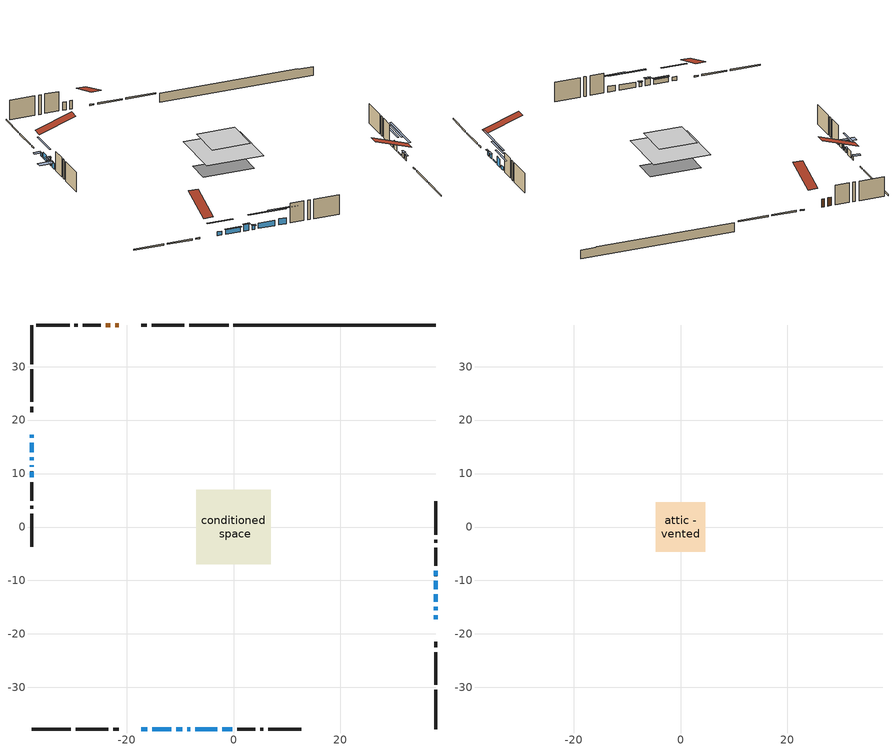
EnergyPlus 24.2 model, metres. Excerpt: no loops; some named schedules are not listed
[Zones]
conditioned space
 floor adiabatic (AdiabaticFloorConstruction): -6.97,-6.97 -6.97,6.97 6.97,6.97 6.97,-6.97 z2.9
 floor foundation (Slab1 construction): -6.28,-3.17 -6.28,3.17 6.28,3.17 6.28,-3.17 z-1.83
 wall outside (RimJoist1 construction): -0.93,37.79 -8.29,37.79 / -37.79,-37.79 -30.44,-37.79 / -37.79,37.79 -37.79,30.44 / 37.79,-37.79 37.79,-30.44 z0.46:0.76
 wall outside (RimJoist2 construction): -9.22,37.79 -15.27,37.79 / -29.51,-37.79 -23.45,-37.79 / -37.79,29.51 -37.79,23.45 / 37.79,-29.51 37.79,-23.45 z0.46:0.76
 wall outside (RimJoist3 construction): -16.2,37.79 -17.23,37.79 / -22.52,-37.79 -21.49,-37.79 / -37.79,22.52 -37.79,21.49 / 37.79,-22.52 37.79,-21.49 z0.46:0.76
 wall outside (AdiabaticWallConstruction 1): -21.48,37.79 -22.1,37.79 / -23.03,37.79 -23.89,37.79 z0.46:2.49
 wall outside (AdiabaticWallConstruction): -37.79,17.25 -37.79,16.69 z0.46:1.32; 37.79,-17.25 37.79,-16.54 / -15.2,-37.79 -11.65,-37.79 z0.46:1.58; 37.79,-15.61 37.79,-14.9 z0.46:1.68; -17.25,-37.79 -16.13,-37.79 / -8.62,-37.79 -8.06,-37.79 z0.46:1.43; -10.72,-37.79 -9.55,-37.79 z0.46:2.04; -37.79,15.76 -37.79,13.98 z0.46:1.98; -37.79,13.06 -37.79,12.49 / 37.79,-9.17 37.79,-8.2 z0.46:1.38; -37.79,11.57 -37.79,11.31 / 37.79,-11.62 37.79,-10.09 z0.46:2.49; 37.79,-13.97 37.79,-12.55 z0.46:0.77; -7.14,-37.79 -3.07,-37.79 z0.46:1.78; -2.14,-37.79 -0.26,-37.79 z0.46:1.93; -37.79,10.38 -37.79,9.26 z0.46:1.88
 wall outside (Wall1 construction): -24.82,37.79 -28.22,37.79 / 0.67,-37.79 4.07,-37.79 / -37.79,8.33 -37.79,4.93 / 37.79,-7.27 37.79,-3.87 z0.46:5.34
 wall outside (Wall2 construction): -29.15,37.79 -29.75,37.79 / 5,-37.79 5.6,-37.79 / -37.79,4 -37.79,3.41 / 37.79,-2.94 37.79,-2.34 z0.46:5.34
 wall outside (Wall3 construction): -30.68,37.79 -36.86,37.79 / 6.53,-37.79 12.71,-37.79 / -37.79,2.48 -37.79,-3.71 / 37.79,-1.41 37.79,4.77 z0.46:5.34
 wall foundation (FoundationWall1 construction): 0,37.79,-1.83 0,37.79,0.46 34.01,37.79,0.46 34.01,37.79,0.35 37.79,37.79,0.35 37.79,37.79,-1.83
 window (WindowConstruction 13): -37.79,17.25 -37.79,16.69 z0.46:1.32
 window (WindowConstruction 5): 37.79,-17.25 37.79,-16.54 z0.46:1.58
 window (WindowConstruction 6): 37.79,-15.61 37.79,-14.9 z0.46:1.68
 window (WindowConstruction 7): -17.25,-37.79 -16.13,-37.79 z0.46:1.43
 window (WindowConstruction 8): -15.2,-37.79 -11.65,-37.79 z0.46:1.58
 window (WindowConstruction 9): -10.72,-37.79 -9.55,-37.79 z0.46:2.04
 window (WindowConstruction 10): -8.62,-37.79 -8.07,-37.79 z0.46:1.43
 window (WindowConstruction 11): -37.79,15.76 -37.79,13.98 z0.46:1.98
 window (WindowConstruction 12): -37.79,13.05 -37.79,12.5 z0.46:1.37
 window (WindowConstruction 14): -37.79,11.57 -37.79,11.31 z0.46:2.49
 window (WindowConstruction 15): 37.79,-13.97 37.79,-12.55 z0.46:0.76
 window (WindowConstruction): 37.79,-11.62 37.79,-10.1 z0.46:2.49
 window (WindowConstruction 1): 37.79,-9.17 37.79,-8.2 z0.46:1.37
 window (WindowConstruction 2): -7.14,-37.79 -3.07,-37.79 z0.46:1.78
 window (WindowConstruction 3): -2.14,-37.79 -0.26,-37.79 z0.46:1.93
 window (WindowConstruction 4): -37.79,10.38 -37.79,9.26 z0.46:1.88
 door (Door): -21.48,37.79 -22.1,37.79 z0.46:2.49
 door (Door 1): -23.03,37.79 -23.89,37.79 z0.46:2.49
 ceiling adiabatic (AdiabaticFloorConstruction): 6.97,-6.97 6.97,6.97 -6.97,6.97 -6.97,-6.97 z2.9
attic - vented
 floor to conditioned space (Floor1 construction Reversed): -4.65,-4.65 -4.65,4.65 4.65,4.65 4.65,-4.65 z5.34
 roof outside (Roof1 construction): -20.55,37.79,5.34 -20.55,28.73,8.36 -18.16,28.73,8.36 -18.16,37.79,5.34; -18.18,-37.79,5.34 -18.18,-28.73,8.36 -20.56,-28.73,8.36 -20.56,-37.79,5.34; -37.79,18.18,5.34 -28.73,18.18,8.36 -28.73,20.56,8.36 -37.79,20.56,5.34; 37.79,-18.18,5.34 28.73,-18.18,8.36 28.73,-20.56,8.36 37.79,-20.56,5.34
shading: -37.79,16.54 -37.79,17.4 -39.62,17.4 -39.62,16.54 z1.47; 37.79,-16.34 37.79,-17.45 38.2,-17.45 38.2,-16.34 z1.78; 37.79,-14.7 37.79,-15.81 38.2,-15.81 38.2,-14.7 z1.88; -13.49,-37.79 -19.89,-37.79 -19.89,-38.2 -13.49,-38.2 z4.07; -11.45,-37.79 -15.4,-37.79 -15.4,-38.2 -11.45,-38.2 z1.78; -9.35,-37.79 -10.92,-37.79 -10.92,-38.2 -9.35,-38.2 z2.24; -7.86,-37.79 -8.82,-37.79 -8.82,-38.2 -7.86,-38.2 z1.63; -37.79,11.34 -37.79,18.4 -38.2,18.4 -38.2,11.34 z4.62; -37.79,12.3 -37.79,13.26 -38.2,13.26 -38.2,12.3 z1.58; -37.79,11.16 -37.79,11.72 -39.62,11.72 -39.62,11.16 z2.64; 37.79,-7.47 37.79,-19.05 38.2,-19.05 38.2,-7.47 z5.85; 37.79,-7.46 37.79,-14.26 38.2,-14.26 38.2,-7.46 z5.13; 37.79,-5.56 37.79,-11.81 38.2,-11.81 38.2,-5.56 z4.01; -0.43,-37.79 -9.78,-37.79 -9.78,-38.2 -0.43,-38.2 z4.42; 2.38,-37.79 -4.78,-37.79 -4.78,-38.2 2.38,-38.2 z4.57; -37.79,9.11 -37.79,10.53 -41.45,10.53 -41.45,9.11 z2.03
[Building]
Building 1: Terrain=Suburbs
[Site:Location]
Toronto City Centre_ON: Latitude {deg}=43.63; Longitude {deg}=-79.39; Time Zone {hr}=-5; Elevation {m}=77; Keep Site Location Information=Yes
[Site:GroundTemperature:Shallow]
5.01852, 3.26908, 3.12898, 3.95918, 7.29196, 10.6092, 13.4851, 15.3069, 15.4617, 13.9799, 11.1774, 7.9619
[Site:WaterMainsTemperature]
Calculation Method=Schedule; Temperature Schedule=mains temperature schedule
[Material] Roughness=Rough; Thermal Absorptance=0.9
Name | Thickness {m} | Conductivity {W/m-K} | Density {kg/m3} | Specific Heat {J/kg-K} | Solar Absorptance | Visible Absorptance
asphalt or fiberglass shingles | 0.00635 | 0.162714 | 1121.4 | 1465.45 | 0.4 | 0.4
ceiling loosefill ins | 0.0846667 | 0.0480833 | 16.02 | 1046.75 | 0.7 | 0.7
ceiling stud and cavity | 0.1397 | 0.0800577 | 65.682 | 1177.47 | 0.7 | 0.7
concrete 4.0 in. | 0.1016 | 1.803125 | 2242.8 | 837.4 | 0.7 | 0.7
concrete 8.0 in. | 0.2032 | 1.803125 | 2242.8 | 837.4 | 0.7 | 0.7
door material | 0.04445 | 0.327969 | 512.64 | 1214.23 | 0.7 | 0.7
exterior vertical ins | 0.0480821 | 0.029427 | 32.04 | 1214.23 | 0.7 | 0.7
floor covering | 0.0127 | 0.0433444 | 54.468 | 1339.84 | 0.6 | 0.6
floor rigid ins; wall rigid ins 1 | 0.512978 | 0.029427 | 32.04 | 1214.23 | 0.7 | 0.7
floor stud and cavity | 0.1397 | 1.75129 | 37.0049 | 1207.88 | 0.7 | 0.7
furniture material conditioned space 1 | 0.1524 | 0.115458 | 640.8 | 1214.23 | 0.6 | 0.6
gypsum board | 0.0127 | 0.160291 | 801 | 837.4 | 0.6 | 0.6
gypsum board 1 | 0.0127 | 0.160291 | 801 | 837.4 | 0.7 | 0.7
osb sheathing 0.5 in. | 0.0127 | 0.115458 | 512.64 | 1214.23 | 0.7 | 0.7
osb sheathing 0.75 in. | 0.01905 | 0.115458 | 512.64 | 1214.23 | 0.7 | 0.7
osb sheathing 2.0 in. | 0.0508 | 0.115458 | 512.64 | 1214.23 | 0.7 | 0.7
rim joist rigid ins; wall rigid ins | 0.051816 | 0.029427 | 32.04 | 1214.23 | 0.7 | 0.7
rim joist stud and cavity | 0.0508 | 0.035244 | 125.044 | 1163.47 | 0.6 | 0.6
rim joist stud and cavity 1 | 0.0508 | 0.308293 | 125.044 | 1163.47 | 0.6 | 0.6
rim joist stud and cavity 2 | 0.0508 | 0.032322 | 125.044 | 1163.47 | 0.6 | 0.6
wall stud and cavity | 0.1397 | 0.164604 | 139.0536 | 1170.24 | 0.7 | 0.7
wall stud and cavity 1 | 0.1397 | 0.117365 | 139.0536 | 1170.24 | 0.7 | 0.7
wall stud and cavity 2 | 0.1397 | 0.160931 | 139.0536 | 1170.24 | 0.7 | 0.7
wall stud and cavity 3 | 0.0889 | 0.380278 | 52.3479 | 1209.89 | 0.7 | 0.7
wall stud and cavity 4 | 0.0889 | 0.391764 | 83.0341 | 1211.67 | 0.7 | 0.7
wood siding | 0.0254 | 0.102417 | 544.68 | 1172.36 | 0.4 | 0.4
wood siding 1; wood siding 2; wood siding 3 | 0.0254 | 0.102417 | 544.68 | 1172.36 | 0.7 | 0.7
[WindowMaterial:SimpleGlazingSystem]
Name | U-Factor {W/m2-K} | Solar Heat Gain Coefficient
WindowMaterial | 2.98606 | 0.58
WindowMaterial 1 | 2.495481 | 0.6
WindowMaterial 10 | 2.38646 | 0.64
WindowMaterial 11 | 2.57895 | 0.56
WindowMaterial 12 | 2.98833 | 0.6
WindowMaterial 13 | 3.00991 | 0.28
WindowMaterial 14 | 5.13064 | 0.58
WindowMaterial 2 | 2.39101 | 0.64
WindowMaterial 3 | 2.3859 | 0.64
WindowMaterial 4 | 2.43416 | 0.62
WindowMaterial 5 | 2.51706 | 0.59
WindowMaterial 6 | 2.50911 | 0.59
WindowMaterial 7 | 2.57384 | 0.56
WindowMaterial 8 | 2.41769 | 0.63
WindowMaterial 9 | 2.4211 | 0.63
[Construction]
AdiabaticFloorConstruction: floor stud and cavity, floor rigid ins, osb sheathing 0.75 in., floor covering
AdiabaticWallConstruction: wood siding 2, wall rigid ins 1, wall stud and cavity 3, gypsum board
AdiabaticWallConstruction 1: wood siding 3, wall rigid ins 1, wall stud and cavity 3, gypsum board
Door; Door 1: door material
Floor1 construction Reversed: gypsum board, ceiling stud and cavity, ceiling loosefill ins
FoundationWall1 construction: concrete 8.0 in., gypsum board 1
furniture construction conditioned space 1: furniture material conditioned space 1
PartitionWallConstruction: gypsum board, wall stud and cavity 4, gypsum board
RimJoist1 construction: wood siding 1, rim joist rigid ins, osb sheathing 2.0 in., rim joist stud and cavity
RimJoist2 construction: wood siding 1, rim joist rigid ins, osb sheathing 2.0 in., rim joist stud and cavity 1
RimJoist3 construction: wood siding 1, osb sheathing 2.0 in., rim joist stud and cavity 2
Roof1 construction: asphalt or fiberglass shingles
Slab1 construction: concrete 4.0 in.
Wall1 construction: wood siding, wall rigid ins, osb sheathing 0.5 in., wall stud and cavity, gypsum board
Wall2 construction: wood siding, osb sheathing 0.5 in., wall stud and cavity 1, gypsum board
Wall3 construction: wood siding, wall rigid ins, osb sheathing 0.5 in., wall stud and cavity 2, gypsum board
WindowConstruction: WindowMaterial
WindowConstruction 1: WindowMaterial 1
WindowConstruction 10; WindowConstruction 7: WindowMaterial 7
WindowConstruction 11: WindowMaterial 10
WindowConstruction 12: WindowMaterial 11
WindowConstruction 13: WindowMaterial 12
WindowConstruction 14: WindowMaterial 13
WindowConstruction 15: WindowMaterial 14
WindowConstruction 2: WindowMaterial 2
WindowConstruction 3: WindowMaterial 3
WindowConstruction 4: WindowMaterial 4
WindowConstruction 5: WindowMaterial 5
WindowConstruction 6: WindowMaterial 6
WindowConstruction 8: WindowMaterial 8
WindowConstruction 9: WindowMaterial 9
[Zone] Multiplier=1; Part of Total Floor Area=Yes
Name | Volume {m3}
attic - vented | 42.3713
conditioned space | 694.4
[Space]
Name | Zone | Volume {m3}
attic - vented 1 | attic - vented | 42.3713
conditioned space 1 | conditioned space | 694.4
[ZoneInfiltration:EffectiveLeakageArea]
infil attic - vented 1: Zone or Space=attic - vented 1; Schedule=Always On Discrete; Effective Air Leakage Area {cm2}=3640.42; Stack Coefficient=0.000209928; Wind Coefficient=9.78939e-06
[ZoneMixing]
whole house fan mix: Zone or Space=attic - vented; Schedule=Always On Continuous; Design Flow Rate Calculation Method=Flow/Zone; Design Flow Rate {m3/s}=0; Source Zone or Space=conditioned space
[SurfaceProperty:ExposedFoundationPerimeter]
Slab1: Exposed Perimeter Calculation Method=TotalExposedPerimeter; Total Exposed Perimeter {m}=37.795
[InternalMass] Zone or ZoneList=conditioned space; Space or SpaceList=conditioned space 1
Name | Construction | Surface Area {m2}
furniture mass conditioned space 1 | furniture construction conditioned space 1 | 109.604
partition wall mass | PartitionWallConstruction | 274.01
[Lights]
interior lighting: Zone or ZoneList or Space or SpaceList=conditioned space 1; Schedule=interior lighting schedule; Design Level Calculation Method=LightingLevel; Lighting Level {W}=343.2; Return Air Fraction=0; Fraction Radiant=0.6; Fraction Visible=0.2; Fraction Replaceable=1
[People]
occupants: Zone or ZoneList or Space or SpaceList=conditioned space 1; Number of People Schedule=occupants schedule; Number of People Calculation Method=People; Number of People=3; Fraction Radiant=0.314171; Sensible Heat Fraction=0.56303; Activity Level Schedule=occupants activity schedule; Carbon Dioxide Generation Rate {m3/s-W}=0; Enable ASHRAE 55 Comfort Warnings=No; Mean Radiant Temperature Calculation Type=EnclosureAveraged
[ElectricEquipment] Zone or ZoneList or Space or SpaceList=conditioned space 1; Design Level Calculation Method=EquipmentLevel
Name | Schedule | Design Level {W} | Fraction Latent | Fraction Radiant | Fraction Lost
clothes dryer | clothes dryer schedule | 140.772 | 0.015 | 0.081 | 0.85
clothes washer | clothes washer schedule | 32.1985 | 0.03 | 0.162 | 0.7
cooking range | cooking range schedule | 215.147 | 0.08 | 0.432 | 0.2
dishwasher | dishwasher schedule | 66.8632 | 0.3 | 0.18 | 0.4
fridge | fridge schedule | 72.9452 | 0 | 0.6 | 0
mech vent bath fan 0 | mech vent bath fan 0 schedule | 50.2 | 0 | 0 | 1
mech vent bath fan 1 | mech vent bath fan 1 schedule | 50.2 | 0 | 0 | 1
mech vent house fan | mech vent house fan schedule | 0 | 0 | 0 | 1
mech vent house fan cfis | mech vent house fan cfis schedule | 0 | 0 | 0 | 0
mech vent range fan 0 | mech vent range fan 0 schedule | 57 | 0 | 0 | 1
misc plug loads | misc plug loads schedule | 494.7 | 0.045 | 0.513 | 0.1
whole house fan | Always On Discrete | 0 | 0 | 0 | 1
[OtherEquipment] Zone or ZoneList or Space or SpaceList=conditioned space 1; Design Level Calculation Method=EquipmentLevel
Name | Fuel Type | Schedule | Design Level {W} | Fraction Latent | Fraction Radiant | Fraction Lost
clothes dryer 1 | Electricity | clothes dryer schedule | 0 | 0.015 | 0.081 | 0.85
cooking range 1 | Electricity | cooking range schedule | 0 | 0.08 | 0.432 | 0.2
general water use latent | None | general water use schedule | 62.594 | 1 | 0 | 0
general water use sensible | None | general water use schedule | -61.6891 | 0 | 0.6 | 0
mech vent house fan latent load | None | Always On Discrete | 0 | 1 | 0 | 0
mech vent house fan sensible load | None | Always On Discrete | 0 | 0 | 0 | 0
water heater energy adjustment1 | NaturalGas | Always On Discrete | 0.01 | 0 | 0 | 1
[ZoneInfiltration:DesignFlowRate] Zone or ZoneList or Space or SpaceList=conditioned space 1; Schedule=Always On Discrete; Design Flow Rate Calculation Method=Flow/Zone; Design Flow Rate {m3/s}=0
infil flow; natural vent flow; whole house fan flow
[Foundation:Kiva]
Foundation Kiva 1: Initial Indoor Air Temperature {C}=18; Wall Height Above Grade {m}=0.460004; Wall Depth Below Slab {m}=0.2032; Custom Block Material Name 1=exterior vertical ins; Custom Block Depth 1 {m}=2.28999; Custom Block X Position 1 {m}=0.2159; Custom Block Z Position 1 {m}=0
[Foundation:Kiva:Settings]
Soil Conductivity {W/m-K}=0.849921; Soil Density {kg/m3}=1842.3; Soil Specific Heat {J/kg-K}=418.7; Ground Solar Absorptivity=0.9; Ground Thermal Absorptivity=0.9; Ground Surface Roughness {m}=0.03; Far-Field Width {m}=40; Deep-Ground Boundary Condition=ZeroFlux; Deep-Ground Depth {m}=40; Minimum Cell Dimension {m}=0.2; Maximum Cell Growth Coefficient=3; Simulation Timestep=Timestep
[Exterior:Lights]
exterior lighting: Schedule=exterior lighting schedule; Design Level {W}=75.6
[Schedule:Constant]
Name | Hourly Value
Always On Continuous; mech vent house fan schedule; mech vent house fan cfis schedule; Always On Discrete | 1
occupants activity schedule | 117.228
fridge schedule | 0
[Schedule:Week:Daily]
interior lighting schedule Week Rule - Jan1-Jan27: interior lighting schedule day, interior lighting schedule day, interior lighting schedule day, interior lighting schedule day, interior lighting schedule day, interior lighting schedule day, interior lighting schedule day, interior lighting schedule default day, interior lighting schedule default day, interior lighting schedule default day, interior lighting schedule default day, interior lighting schedule default day
interior lighting schedule Week Rule - Jan28-Feb3: interior lighting schedule day, interior lighting schedule day, interior lighting schedule day, interior lighting schedule day, interior lighting schedule day 1, interior lighting schedule day 1, interior lighting schedule day 1, interior lighting schedule default day, interior lighting schedule default day, interior lighting schedule default day, interior lighting schedule default day, interior lighting schedule default day
interior lighting schedule Week Rule - Feb4-Feb24: interior lighting schedule day 1, interior lighting schedule day 1, interior lighting schedule day 1, interior lighting schedule day 1, interior lighting schedule day 1, interior lighting schedule day 1, interior lighting schedule day 1, interior lighting schedule default day, interior lighting schedule default day, interior lighting schedule default day, interior lighting schedule default day, interior lighting schedule default day
interior lighting schedule Week Rule - Feb25-Mar3: interior lighting schedule day 1, interior lighting schedule day 1, interior lighting schedule day 1, interior lighting schedule day 1, interior lighting schedule day 2, interior lighting schedule day 2, interior lighting schedule day 2, interior lighting schedule default day, interior lighting schedule default day, interior lighting schedule default day, interior lighting schedule default day, interior lighting schedule default day
interior lighting schedule Week Rule - Mar4-Mar31: interior lighting schedule day 2, interior lighting schedule day 2, interior lighting schedule day 2, interior lighting schedule day 2, interior lighting schedule day 2, interior lighting schedule day 2, interior lighting schedule day 2, interior lighting schedule default day, interior lighting schedule default day, interior lighting schedule default day, interior lighting schedule default day, interior lighting schedule default day
interior lighting schedule Week Rule - Apr1-Apr28: interior lighting schedule day 3, interior lighting schedule day 3, interior lighting schedule day 3, interior lighting schedule day 3, interior lighting schedule day 3, interior lighting schedule day 3, interior lighting schedule day 3, interior lighting schedule default day, interior lighting schedule default day, interior lighting schedule default day, interior lighting schedule default day, interior lighting schedule default day
interior lighting schedule Week Rule - Apr29-May5: interior lighting schedule day 3, interior lighting schedule day 3, interior lighting schedule day 4, interior lighting schedule day 4, interior lighting schedule day 4, interior lighting schedule day 4, interior lighting schedule day 4, interior lighting schedule default day, interior lighting schedule default day, interior lighting schedule default day, interior lighting schedule default day, interior lighting schedule default day
interior lighting schedule Week Rule - May6-May26: interior lighting schedule day 4, interior lighting schedule day 4, interior lighting schedule day 4, interior lighting schedule day 4, interior lighting schedule day 4, interior lighting schedule day 4, interior lighting schedule day 4, interior lighting schedule default day, interior lighting schedule default day, interior lighting schedule default day, interior lighting schedule default day, interior lighting schedule default day
interior lighting schedule Week Rule - May27-Jun2: interior lighting schedule day 4, interior lighting schedule day 4, interior lighting schedule day 4, interior lighting schedule day 4, interior lighting schedule day 4, interior lighting schedule day 5, interior lighting schedule day 5, interior lighting schedule default day, interior lighting schedule default day, interior lighting schedule default day, interior lighting schedule default day, interior lighting schedule default day
interior lighting schedule Week Rule - Jun3-Jun30: interior lighting schedule day 5, interior lighting schedule day 5, interior lighting schedule day 5, interior lighting schedule day 5, interior lighting schedule day 5, interior lighting schedule day 5, interior lighting schedule day 5, interior lighting schedule default day, interior lighting schedule default day, interior lighting schedule default day, interior lighting schedule default day, interior lighting schedule default day
interior lighting schedule Week Rule - Jul1-Jul28: interior lighting schedule day 6, interior lighting schedule day 6, interior lighting schedule day 6, interior lighting schedule day 6, interior lighting schedule day 6, interior lighting schedule day 6, interior lighting schedule day 6, interior lighting schedule default day, interior lighting schedule default day, interior lighting schedule default day, interior lighting schedule default day, interior lighting schedule default day
interior lighting schedule Week Rule - Jul29-Aug4: interior lighting schedule day 6, interior lighting schedule day 6, interior lighting schedule day 6, interior lighting schedule day 7, interior lighting schedule day 7, interior lighting schedule day 7, interior lighting schedule day 7, interior lighting schedule default day, interior lighting schedule default day, interior lighting schedule default day, interior lighting schedule default day, interior lighting schedule default day
interior lighting schedule Week Rule - Aug5-Aug25: interior lighting schedule day 7, interior lighting schedule day 7, interior lighting schedule day 7, interior lighting schedule day 7, interior lighting schedule day 7, interior lighting schedule day 7, interior lighting schedule day 7, interior lighting schedule default day, interior lighting schedule default day, interior lighting schedule default day, interior lighting schedule default day, interior lighting schedule default day
interior lighting schedule Week Rule - Aug26-Sep1: interior lighting schedule day 7, interior lighting schedule day 7, interior lighting schedule day 7, interior lighting schedule day 7, interior lighting schedule day 7, interior lighting schedule day 7, interior lighting schedule day 8, interior lighting schedule default day, interior lighting schedule default day, interior lighting schedule default day, interior lighting schedule default day, interior lighting schedule default day
interior lighting schedule Week Rule - Sep2-Sep29: interior lighting schedule day 8, interior lighting schedule day 8, interior lighting schedule day 8, interior lighting schedule day 8, interior lighting schedule day 8, interior lighting schedule day 8, interior lighting schedule day 8, interior lighting schedule default day, interior lighting schedule default day, interior lighting schedule default day, interior lighting schedule default day, interior lighting schedule default day
interior lighting schedule Week Rule - Sep30-Oct6: interior lighting schedule day 8, interior lighting schedule day 9, interior lighting schedule day 9, interior lighting schedule day 9, interior lighting schedule day 9, interior lighting schedule day 9, interior lighting schedule day 9, interior lighting schedule default day, interior lighting schedule default day, interior lighting schedule default day, interior lighting schedule default day, interior lighting schedule default day
interior lighting schedule Week Rule - Oct7-Oct27: interior lighting schedule day 9, interior lighting schedule day 9, interior lighting schedule day 9, interior lighting schedule day 9, interior lighting schedule day 9, interior lighting schedule day 9, interior lighting schedule day 9, interior lighting schedule default day, interior lighting schedule default day, interior lighting schedule default day, interior lighting schedule default day, interior lighting schedule default day
interior lighting schedule Week Rule - Oct28-Nov3: interior lighting schedule day 9, interior lighting schedule day 9, interior lighting schedule day 9, interior lighting schedule day 9, interior lighting schedule day 10, interior lighting schedule day 10, interior lighting schedule day 10, interior lighting schedule default day, interior lighting schedule default day, interior lighting schedule default day, interior lighting schedule default day, interior lighting schedule default day
interior lighting schedule Week Rule - Nov4-Nov24: interior lighting schedule day 10, interior lighting schedule day 10, interior lighting schedule day 10, interior lighting schedule day 10, interior lighting schedule day 10, interior lighting schedule day 10, interior lighting schedule day 10, interior lighting schedule default day, interior lighting schedule default day, interior lighting schedule default day, interior lighting schedule default day, interior lighting schedule default day
interior lighting schedule Week Rule - Nov25-Dec1: interior lighting schedule day 10, interior lighting schedule day 10, interior lighting schedule day 10, interior lighting schedule day 10, interior lighting schedule day 10, interior lighting schedule day 10, interior lighting schedule day 11, interior lighting schedule default day, interior lighting schedule default day, interior lighting schedule default day, interior lighting schedule default day, interior lighting schedule default day
interior lighting schedule Week Rule - Dec2-Dec31: interior lighting schedule day 11, interior lighting schedule day 11, interior lighting schedule day 11, interior lighting schedule day 11, interior lighting schedule day 11, interior lighting schedule day 11, interior lighting schedule day 11, interior lighting schedule default day, interior lighting schedule default day, interior lighting schedule default day, interior lighting schedule default day, interior lighting schedule default day
occupants schedule Week Rule - Jan1-Dec31: occupants schedule day, occupants schedule day, occupants schedule day, occupants schedule day, occupants schedule day, occupants schedule day, occupants schedule day, occupants schedule default day, occupants schedule default day, occupants schedule default day, occupants schedule default day, occupants schedule default day
clothes dryer schedule Week Rule - Jan1-Dec31: clothes dryer schedule day, clothes dryer schedule day, clothes dryer schedule day, clothes dryer schedule day, clothes dryer schedule day, clothes dryer schedule day, clothes dryer schedule day, clothes dryer schedule default day, clothes dryer schedule default day, clothes dryer schedule default day, clothes dryer schedule default day, clothes dryer schedule default day
clothes washer schedule Week Rule - Jan1-Dec31: clothes washer schedule day, clothes washer schedule day, clothes washer schedule day, clothes washer schedule day, clothes washer schedule day, clothes washer schedule day, clothes washer schedule day, clothes washer schedule default day, clothes washer schedule default day, clothes washer schedule default day, clothes washer schedule default day, clothes washer schedule default day
cooking range schedule Week Rule - Jan1-Dec31: cooking range schedule day, cooking range schedule day, cooking range schedule day, cooking range schedule day, cooking range schedule day, cooking range schedule day, cooking range schedule day, cooking range schedule default day, cooking range schedule default day, cooking range schedule default day, cooking range schedule default day, cooking range schedule default day
dishwasher schedule Week Rule - Jan1-Dec31: dishwasher schedule day, dishwasher schedule day, dishwasher schedule day, dishwasher schedule day, dishwasher schedule day, dishwasher schedule day, dishwasher schedule day, dishwasher schedule default day, dishwasher schedule default day, dishwasher schedule default day, dishwasher schedule default day, dishwasher schedule default day
mech vent bath fan 0 schedule Week Rule - Jan1-Dec31: mech vent bath fan 0 schedule day, mech vent bath fan 0 schedule day, mech vent bath fan 0 schedule day, mech vent bath fan 0 schedule day, mech vent bath fan 0 schedule day, mech vent bath fan 0 schedule day, mech vent bath fan 0 schedule day, mech vent bath fan 0 schedule default day, mech vent bath fan 0 schedule default day, mech vent bath fan 0 schedule default day, mech vent bath fan 0 schedule default day, mech vent bath fan 0 schedule default day
mech vent bath fan 1 schedule Week Rule - Jan1-Dec31: mech vent bath fan 1 schedule day, mech vent bath fan 1 schedule day, mech vent bath fan 1 schedule day, mech vent bath fan 1 schedule day, mech vent bath fan 1 schedule day, mech vent bath fan 1 schedule day, mech vent bath fan 1 schedule day, mech vent bath fan 1 schedule default day, mech vent bath fan 1 schedule default day, mech vent bath fan 1 schedule default day, mech vent bath fan 1 schedule default day, mech vent bath fan 1 schedule default day
mech vent range fan 0 schedule Week Rule - Jan1-Dec31: mech vent range fan 0 schedule day, mech vent range fan 0 schedule day, mech vent range fan 0 schedule day, mech vent range fan 0 schedule day, mech vent range fan 0 schedule day, mech vent range fan 0 schedule day, mech vent range fan 0 schedule day, mech vent range fan 0 schedule default day, mech vent range fan 0 schedule default day, mech vent range fan 0 schedule default day, mech vent range fan 0 schedule default day, mech vent range fan 0 schedule default day
misc plug loads schedule Week Rule - Jan1-Dec31: misc plug loads schedule day, misc plug loads schedule day, misc plug loads schedule day, misc plug loads schedule day, misc plug loads schedule day, misc plug loads schedule day, misc plug loads schedule day, misc plug loads schedule default day, misc plug loads schedule default day, misc plug loads schedule default day, misc plug loads schedule default day, misc plug loads schedule default day
general water use schedule Week Rule - Jan1-Dec31: general water use schedule day, general water use schedule day, general water use schedule day, general water use schedule day, general water use schedule day, general water use schedule day, general water use schedule day, general water use schedule default day, general water use schedule default day, general water use schedule default day, general water use schedule default day, general water use schedule default day
exterior lighting schedule Week Rule - Jan1-Jan27: exterior lighting schedule day, exterior lighting schedule day, exterior lighting schedule day, exterior lighting schedule day, exterior lighting schedule day, exterior lighting schedule day, exterior lighting schedule day, exterior lighting schedule default day, exterior lighting schedule default day, exterior lighting schedule default day, exterior lighting schedule default day, exterior lighting schedule default day
exterior lighting schedule Week Rule - Jan28-Feb3: exterior lighting schedule day, exterior lighting schedule day, exterior lighting schedule day, exterior lighting schedule day, exterior lighting schedule day 1, exterior lighting schedule day 1, exterior lighting schedule day 1, exterior lighting schedule default day, exterior lighting schedule default day, exterior lighting schedule default day, exterior lighting schedule default day, exterior lighting schedule default day
exterior lighting schedule Week Rule - Feb4-Feb24: exterior lighting schedule day 1, exterior lighting schedule day 1, exterior lighting schedule day 1, exterior lighting schedule day 1, exterior lighting schedule day 1, exterior lighting schedule day 1, exterior lighting schedule day 1, exterior lighting schedule default day, exterior lighting schedule default day, exterior lighting schedule default day, exterior lighting schedule default day, exterior lighting schedule default day
exterior lighting schedule Week Rule - Feb25-Mar3: exterior lighting schedule day 1, exterior lighting schedule day 1, exterior lighting schedule day 1, exterior lighting schedule day 1, exterior lighting schedule day 2, exterior lighting schedule day 2, exterior lighting schedule day 2, exterior lighting schedule default day, exterior lighting schedule default day, exterior lighting schedule default day, exterior lighting schedule default day, exterior lighting schedule default day
exterior lighting schedule Week Rule - Mar4-Mar31: exterior lighting schedule day 2, exterior lighting schedule day 2, exterior lighting schedule day 2, exterior lighting schedule day 2, exterior lighting schedule day 2, exterior lighting schedule day 2, exterior lighting schedule day 2, exterior lighting schedule default day, exterior lighting schedule default day, exterior lighting schedule default day, exterior lighting schedule default day, exterior lighting schedule default day
exterior lighting schedule Week Rule - Apr1-Apr28: exterior lighting schedule day 3, exterior lighting schedule day 3, exterior lighting schedule day 3, exterior lighting schedule day 3, exterior lighting schedule day 3, exterior lighting schedule day 3, exterior lighting schedule day 3, exterior lighting schedule default day, exterior lighting schedule default day, exterior lighting schedule default day, exterior lighting schedule default day, exterior lighting schedule default day
exterior lighting schedule Week Rule - Apr29-May5: exterior lighting schedule day 3, exterior lighting schedule day 3, exterior lighting schedule day 4, exterior lighting schedule day 4, exterior lighting schedule day 4, exterior lighting schedule day 4, exterior lighting schedule day 4, exterior lighting schedule default day, exterior lighting schedule default day, exterior lighting schedule default day, exterior lighting schedule default day, exterior lighting schedule default day
exterior lighting schedule Week Rule - May6-May26: exterior lighting schedule day 4, exterior lighting schedule day 4, exterior lighting schedule day 4, exterior lighting schedule day 4, exterior lighting schedule day 4, exterior lighting schedule day 4, exterior lighting schedule day 4, exterior lighting schedule default day, exterior lighting schedule default day, exterior lighting schedule default day, exterior lighting schedule default day, exterior lighting schedule default day
exterior lighting schedule Week Rule - May27-Jun2: exterior lighting schedule day 4, exterior lighting schedule day 4, exterior lighting schedule day 4, exterior lighting schedule day 4, exterior lighting schedule day 4, exterior lighting schedule day 5, exterior lighting schedule day 5, exterior lighting schedule default day, exterior lighting schedule default day, exterior lighting schedule default day, exterior lighting schedule default day, exterior lighting schedule default day
[Schedule:Year]
interior lighting schedule: interior lighting schedule Week Rule - Jan1-Jan27, 1, 1, 1, 27, interior lighting schedule Week Rule - Jan28-Feb3, 1, 28, 2, 3, interior lighting schedule Week Rule - Feb4-Feb24, 2, 4, 2, 24, interior lighting schedule Week Rule - Feb25-Mar3, 2, 25, 3, 3, interior lighting schedule Week Rule - Mar4-Mar31, 3, 4, 3, 31, interior lighting schedule Week Rule - Apr1-Apr28, 4, 1, 4, 28, interior lighting schedule Week Rule - Apr29-May5, 4, 29, 5, 5, interior lighting schedule Week Rule - May6-May26, 5, 6, 5, 26, interior lighting schedule Week Rule - May27-Jun2, 5, 27, 6, 2, interior lighting schedule Week Rule - Jun3-Jun30, 6, 3, 6, 30, interior lighting schedule Week Rule - Jul1-Jul28, 7, 1, 7, 28, interior lighting schedule Week Rule - Jul29-Aug4, 7, 29, 8, 4, interior lighting schedule Week Rule - Aug5-Aug25, 8, 5, 8, 25, interior lighting schedule Week Rule - Aug26-Sep1, 8, 26, 9, 1, interior lighting schedule Week Rule - Sep2-Sep29, 9, 2, 9, 29, interior lighting schedule Week Rule - Sep30-Oct6, 9, 30, 10, 6, interior lighting schedule Week Rule - Oct7-Oct27, 10, 7, 10, 27, interior lighting schedule Week Rule - Oct28-Nov3, 10, 28, 11, 3, interior lighting schedule Week Rule - Nov4-Nov24, 11, 4, 11, 24, interior lighting schedule Week Rule - Nov25-Dec1, 11, 25, 12, 1, interior lighting schedule Week Rule - Dec2-Dec31, 12, 2, 12, 31
occupants schedule: occupants schedule Week Rule - Jan1-Dec31, 1, 1, 12, 31
clothes dryer schedule: clothes dryer schedule Week Rule - Jan1-Dec31, 1, 1, 12, 31
clothes washer schedule: clothes washer schedule Week Rule - Jan1-Dec31, 1, 1, 12, 31
cooking range schedule: cooking range schedule Week Rule - Jan1-Dec31, 1, 1, 12, 31
dishwasher schedule: dishwasher schedule Week Rule - Jan1-Dec31, 1, 1, 12, 31
mech vent bath fan 0 schedule: mech vent bath fan 0 schedule Week Rule - Jan1-Dec31, 1, 1, 12, 31
mech vent bath fan 1 schedule: mech vent bath fan 1 schedule Week Rule - Jan1-Dec31, 1, 1, 12, 31
mech vent range fan 0 schedule: mech vent range fan 0 schedule Week Rule - Jan1-Dec31, 1, 1, 12, 31
misc plug loads schedule: misc plug loads schedule Week Rule - Jan1-Dec31, 1, 1, 12, 31
general water use schedule: general water use schedule Week Rule - Jan1-Dec31, 1, 1, 12, 31
exterior lighting schedule: exterior lighting schedule Week Rule - Jan1-Jan27, 1, 1, 1, 27, exterior lighting schedule Week Rule - Jan28-Feb3, 1, 28, 2, 3, exterior lighting schedule Week Rule - Feb4-Feb24, 2, 4, 2, 24, exterior lighting schedule Week Rule - Feb25-Mar3, 2, 25, 3, 3, exterior lighting schedule Week Rule - Mar4-Mar31, 3, 4, 3, 31, exterior lighting schedule Week Rule - Apr1-Apr28, 4, 1, 4, 28, exterior lighting schedule Week Rule - Apr29-May5, 4, 29, 5, 5, exterior lighting schedule Week Rule - May6-May26, 5, 6, 5, 26, exterior lighting schedule Week Rule - May27-Jun2, 5, 27, 6, 2, exterior lighting schedule Week Rule - Jun3-Jun30, 6, 3, 6, 30, exterior lighting schedule Week Rule - Jul1-Jul28, 7, 1, 7, 28, exterior lighting schedule Week Rule - Jul29-Aug4, 7, 29, 8, 4, exterior lighting schedule Week Rule - Aug5-Aug25, 8, 5, 8, 25, exterior lighting schedule Week Rule - Aug26-Sep1, 8, 26, 9, 1, exterior lighting schedule Week Rule - Sep2-Sep29, 9, 2, 9, 29, exterior lighting schedule Week Rule - Sep30-Oct6, 9, 30, 10, 6, exterior lighting schedule Week Rule - Oct7-Oct27, 10, 7, 10, 27, exterior lighting schedule Week Rule - Oct28-Nov3, 10, 28, 11, 3, exterior lighting schedule Week Rule - Nov4-Nov24, 11, 4, 11, 24, exterior lighting schedule Week Rule - Nov25-Dec1, 11, 25, 12, 1, exterior lighting schedule Week Rule - Dec2-Dec31, 12, 2, 12, 31
[Schedule:Compact]
mains temperature schedule: Through: 01/01, For: AllDays, Until: 24:00, 8.80333, Through: 01/02, For: AllDays, Until: 24:00, 8.74333, Through: 01/03, For: AllDays, Until: 24:00, 8.68389, Through: 01/04, For: AllDays, Until: 24:00, 8.62611, Through: 01/05, For: AllDays, Until: 24:00, 8.56944, Through: 01/06, For: AllDays, Until: 24:00, 8.51389, Through: 01/07, For: AllDays, Until: 24:00, 8.45944, Through: 01/08, For: AllDays, Until: 24:00, 8.40611, Through: 01/09, For: AllDays, Until: 24:00, 8.35389, Through: 01/10, For: AllDays, Until: 24:00, 8.30278, Through: 01/11, For: AllDays, Until: 24:00, 8.25333, Through: 01/12, For: AllDays, Until: 24:00, 8.205, Through: 01/13, For: AllDays, Until: 24:00, 8.15778, Through: 01/14, For: AllDays, Until: 24:00, 8.11222, Through: 01/15, For: AllDays, Until: 24:00, 8.06778, Through: 01/16, For: AllDays, Until: 24:00, 8.02444, Through: 01/17, For: AllDays, Until: 24:00, 7.98222, Through: 01/18, For: AllDays, Until: 24:00, 7.94167, Through: 01/19, For: AllDays, Until: 24:00, 7.90222, Through: 01/20, For: AllDays, Until: 24:00, 7.86444, Through: 01/21, For: AllDays, Until: 24:00, 7.82778, Through: 01/22, For: AllDays, Until: 24:00, 7.79278, Through: 01/23, For: AllDays, Until: 24:00, 7.75889, Through: 01/24, For: AllDays, Until: 24:00, 7.72667, Through: 01/25, For: AllDays, Until: 24:00, 7.69556, Through: 01/26, For: AllDays, Until: 24:00, 7.66611, Through: 01/27, For: AllDays, Until: 24:00, 7.63778, Through: 01/28, For: AllDays, Until: 24:00, 7.61111, Through: 01/29, For: AllDays, Until: 24:00, 7.58556, Through: 01/30, For: AllDays, Until: 24:00, 7.56167, Through: 01/31, For: AllDays, Until: 24:00, 7.53944, Through: 02/01, For: AllDays, Until: 24:00, 7.51833, Through: 02/02, For: AllDays, Until: 24:00, 7.49889, Through: 02/03, For: AllDays, Until: 24:00, 7.48111, Through: 02/04, For: AllDays, Until: 24:00, 7.46444, Through: 02/05, For: AllDays, Until: 24:00, 7.44944, Through: 02/06, For: AllDays, Until: 24:00, 7.43556, Through: 02/07, For: AllDays, Until: 24:00, 7.42333, Through: 02/08, For: AllDays, Until: 24:00, 7.41278, Through: 02/09, For: AllDays, Until: 24:00, 7.40389, Through: 02/10, For: AllDays, Until: 24:00, 7.39611, Through: 02/11, For: AllDays, Until: 24:00, 7.39, Through: 02/12, For: AllDays, Until: 24:00, 7.38556, Through: 02/13, For: AllDays, Until: 24:00, 7.38222, Through: 02/14, For: AllDays, Until: 24:00, 7.38056, Through: 02/15, For: AllDays, Until: 24:00, 7.38056, Through: 02/16, For: AllDays, Until: 24:00, 7.38222, Through: 02/17, For: AllDays, Until: 24:00, 7.385, Through: 02/18, For: AllDays, Until: 24:00, 7.38944, Through: 02/19, For: AllDays, Until: 24:00, 7.395, Through: 02/20, For: AllDays, Until: 24:00, 7.40278, Through: 02/21, For: AllDays, Until: 24:00, 7.41167, Through: 02/22, For: AllDays, Until: 24:00, 7.42222, Through: 02/23, For: AllDays, Until: 24:00, 7.43389, Through: 02/24, For: AllDays, Until: 24:00, 7.44722, Through: 02/25, For: AllDays, Until: 24:00, 7.46222, Through: 02/26, For: AllDays, Until: 24:00, 7.47833, Through: 02/27, For: AllDays, Until: 24:00, 7.49611, Through: 02/28, For: AllDays, Until: 24:00, 7.51556, Through: 03/01, For: AllDays, Until: 24:00, 7.53667, Through: 03/02, For: AllDays, Until: 24:00, 7.55889, Through: 03/03, For: AllDays, Until: 24:00, 7.58222, Through: 03/04, For: AllDays, Until: 24:00, 7.60722, Through: 03/05, For: AllDays, Until: 24:00, 7.63389, Through: 03/06, For: AllDays, Until: 24:00, 7.66222, Through: 03/07, For: AllDays, Until: 24:00, 7.69111, Through: 03/08, For: AllDays, Until: 24:00, 7.72222, Through: 03/09, For: AllDays, Until: 24:00, 7.75444, Through: 03/10, For: AllDays, Until: 24:00, 7.78778, Through: 03/11, For: AllDays, Until: 24:00, 7.82278, Through: 03/12, For: AllDays, Until: 24:00, 7.85944, Through: 03/13, For: AllDays, Until: 24:00, 7.89722, Through: 03/14, For: AllDays, Until: 24:00, 7.93611, Through: 03/15, For: AllDays, Until: 24:00, 7.97667, Through: 03/16, For: AllDays, Until: 24:00, 8.01833, Through: 03/17, For: AllDays, Until: 24:00, 8.06167, Through: 03/18, For: AllDays, Until: 24:00, 8.10611, Through: 03/19, For: AllDays, Until: 24:00, 8.15167, Through: 03/20, For: AllDays, Until: 24:00, 8.19833, Through: 03/21, For: AllDays, Until: 24:00, 8.24667, Through: 03/22, For: AllDays, Until: 24:00, 8.29611, Through: 03/23, For: AllDays, Until: 24:00, 8.34667, Through: 03/24, For: AllDays, Until: 24:00, 8.39889, Through: 03/25, For: AllDays, Until: 24:00, 8.45167, Through: 03/26, For: AllDays, Until: 24:00, 8.50611, Through: 03/27, For: AllDays, Until: 24:00, 8.56167, Through: 03/28, For: AllDays, Until: 24:00, 8.61833, Through: 03/29, For: AllDays, Until: 24:00, 8.67611, Through: 03/30, For: AllDays, Until: 24:00, 8.735, Through: 03/31, For: AllDays, Until: 24:00, 8.795, Through: 04/01, For: AllDays, Until: 24:00, 8.85611, Through: 04/02, For: AllDays, Until: 24:00, 8.91833, Through: 04/03, For: AllDays, Until: 24:00, 8.98167, Through: 04/04, For: AllDays, Until: 24:00, 9.04556, Through: 04/05, For: AllDays, Until: 24:00, 9.11111, Through: 04/06, For: AllDays, Until: 24:00, 9.17722, Through: 04/07, For: AllDays, Until: 24:00, 9.24444, Through: 04/08, For: AllDays, Until: 24:00, 9.31222, Through: 04/09, For: AllDays, Until: 24:00, 9.38167, Through: 04/10, For: AllDays, Until: 24:00, 9.45167, Through: 04/11, For: AllDays, Until: 24:00, 9.52222, Through: 04/12, For: AllDays, Until: 24:00, 9.59444, Through: 04/13, For: AllDays, Until: 24:00, 9.66667, Through: 04/14, For: AllDays, Until: 24:00, 9.74, Through: 04/15, For: AllDays, Until: 24:00, 9.81444, Through: 04/16, For: AllDays, Until: 24:00, 9.88944, Through: 04/17, For: AllDays, Until: 24:00, 9.96556, Through: 04/18, For: AllDays, Until: 24:00, 10.0417, Through: 04/19, For: AllDays, Until: 24:00, 10.1189, Through: 04/20, For: AllDays, Until: 24:00, 10.1972, Through: 04/21, For: AllDays, Until: 24:00, 10.2756, Through: 04/22, For: AllDays, Until: 24:00, 10.355, Through: 04/23, For: AllDays, Until: 24:00, 10.435, Through: 04/24, For: AllDays, Until: 24:00, 10.515, Through: 04/25, For: AllDays, Until: 24:00, 10.5961, Through: 04/26, For: AllDays, Until: 24:00, 10.6778, Through: 04/27, For: AllDays, Until: 24:00, 10.76, Through: 04/28, For: AllDays, Until: 24:00, 10.8428, Through: 04/29, For: AllDays, Until: 24:00, 10.9261, Through: 04/30, For: AllDays, Until: 24:00, 11.0094, Through: 05/01, For: AllDays, Until: 24:00, 11.0933, Through: 05/02, For: AllDays, Until: 24:00, 11.1778, Through: 05/03, For: AllDays, Until: 24:00, 11.2628, Through: 05/04, For: AllDays, Until: 24:00, 11.3478, Through: 05/05, For: AllDays, Until: 24:00, 11.4333, Through: 05/06, For: AllDays, Until: 24:00, 11.5189, Through: 05/07, For: AllDays, Until: 24:00, 11.605, Through: 05/08, For: AllDays, Until: 24:00, 11.6917, Through: 05/09, For: AllDays, Until: 24:00, 11.7778, Through: 05/10, For: AllDays, Until: 24:00, 11.865, Through: 05/11, For: AllDays, Until: 24:00, 11.9517, Through: 05/12, For: AllDays, Until: 24:00, 12.0389, Through: 05/13, For: AllDays, Until: 24:00, 12.1261, Through: 05/14, For: AllDays, Until: 24:00, 12.2133, Through: 05/15, For: AllDays, Until: 24:00, 12.3006, Through: 05/16, For: AllDays, Until: 24:00, 12.3883, Through: 05/17, For: AllDays, Until: 24:00, 12.4756, Through: 05/18, For: AllDays, Until: 24:00, 12.5628, Through: 05/19, For: AllDays, Until: 24:00, 12.6506, Through: 05/20, For: AllDays, Until: 24:00, 12.7378, Through: 05/21, For: AllDays, Until: 24:00, 12.825, Through: 05/22, For: AllDays, Until: 24:00, 12.9122, Through: 05/23, For: AllDays, Until: 24:00, 12.9994, Through: 05/24, For: AllDays, Until: 24:00, 13.0861, Through: 05/25, For: AllDays, Until: 24:00, 13.1728, Through: 05/26, For: AllDays, Until: 24:00, 13.2594, Through: 05/27, For: AllDays, Until: 24:00, 13.3456, Through: 05/28, For: AllDays, Until: 24:00, 13.4317, Through: 05/29, For: AllDays, Until: 24:00, 13.5172, Through: 05/30, For: AllDays, Until: 24:00, 13.6028, Through: 05/31, For: AllDays, Until: 24:00, 13.6878, Through: 06/01, For: AllDays, Until: 24:00, 13.7722, Through: 06/02, For: AllDays, Until: 24:00, 13.8567, Through: 06/03, For: AllDays, Until: 24:00, 13.9406, Through: 06/04, For: AllDays, Until: 24:00, 14.0239, Through: 06/05, For: AllDays, Until: 24:00, 14.1067, Through: 06/06, For: AllDays, Until: 24:00, 14.1894, Through: 06/07, For: AllDays, Until: 24:00, 14.2711, Through: 06/08, For: AllDays, Until: 24:00, 14.3528, Through: 06/09, For: AllDays, Until: 24:00, 14.4339, Through: 06/10, For: AllDays, Until: 24:00, 14.5139, Through: 06/11, For: AllDays, Until: 24:00, 14.5939, Through: 06/12, For: AllDays, Until: 24:00, 14.6728, Through: 06/13, For: AllDays, Until: 24:00, 14.7511, Through: 06/14, For: AllDays, Until: 24:00, 14.8289, Through: 06/15, For: AllDays, Until: 24:00, 14.9061, Through: 06/16, For: AllDays, Until: 24:00, 14.9822, Through: 06/17, For: AllDays, Until: 24:00, 15.0578, Through: 06/18, For: AllDays, Until: 24:00, 15.1328, Through: 06/19, For: AllDays, Until: 24:00, 15.2067, Through: 06/20, For: AllDays, Until: 24:00, 15.28, Through: 06/21, For: AllDays, Until: 24:00, 15.3522, Through: 06/22, For: AllDays, Until: 24:00, 15.4239, Through: 06/23, For: AllDays, Until: 24:00, 15.4944, Through: 06/24, For: AllDays, Until: 24:00, 15.5639, Through: 06/25, For: AllDays, Until: 24:00, 15.6328, Through: 06/26, For: AllDays, Until: 24:00, 15.7006, Through: 06/27, For: AllDays, Until: 24:00, 15.7678, Through: 06/28, For: AllDays, Until: 24:00, 15.8333, Through: 06/29, For: AllDays, Until: 24:00, 15.8983, Through: 06/30, For: AllDays, Until: 24:00, 15.9622, Through: 07/01, For: AllDays, Until: 24:00, 16.025, Through: 07/02, For: AllDays, Until: 24:00, 16.0872, Through: 07/03, For: AllDays, Until: 24:00, 16.1478, Through: 07/04, For: AllDays, Until: 24:00, 16.2072, Through: 07/05, For: AllDays, Until: 24:00, 16.2661, Through: 07/06, For: AllDays, Until: 24:00, 16.3233, Through: 07/07, For: AllDays, Until: 24:00, 16.3794, Through: 07/08, For: AllDays, Until: 24:00, 16.435, Through: 07/09, For: AllDays, Until: 24:00, 16.4889, Through: 07/10, For: AllDays, Until: 24:00, 16.5417, Through: 07/11, For: AllDays, Until: 24:00, 16.5928, Through: 07/12, For: AllDays, Until: 24:00, 16.6433, Through: 07/13, For: AllDays, Until: 24:00, 16.6922, Through: 07/14, For: AllDays, Until: 24:00, 16.74, Through: 07/15, For: AllDays, Until: 24:00, 16.7867, Through: 07/16, For: AllDays, Until: 24:00, 16.8322, Through: 07/17, For: AllDays, Until: 24:00, 16.8761, Through: 07/18, For: AllDays, Until: 24:00, 16.9189, Through: 07/19, For: AllDays, Until: 24:00, 16.96, Through: 07/20, For: AllDays, Until: 24:00, 17, Through: 07/21, For: AllDays, Until: 24:00, 17.0389, Through: 07/22, For: AllDays, Until: 24:00, 17.0761, Through: 07/23, For: AllDays, Until: 24:00, 17.1122, Through: 07/24, For: AllDays, Until: 24:00, 17.1467, Through: 07/25, For: AllDays, Until: 24:00, 17.18, Through: 07/26, For: AllDays, Until: 24:00, 17.2117, Through: 07/27, For: AllDays, Until: 24:00, 17.2422, Through: 07/28, For: AllDays, Until: 24:00, 17.2711, Through: 07/29, For: AllDays, Until: 24:00, 17.2983, Through: 07/30, For: AllDays, Until: 24:00, 17.3244, Through: 07/31, For: AllDays, Until: 24:00, 17.3494, Through: 08/01, For: AllDays, Until: 24:00, 17.3728, Through: 08/02, For: AllDays, Until: 24:00, 17.3944, Through: 08/03, For: AllDays, Until: 24:00, 17.4144, Through: 08/04, For: AllDays, Until: 24:00, 17.4333, Through: 08/05, For: AllDays, Until: 24:00, 17.4506, Through: 08/06, For: AllDays, Until: 24:00, 17.4667, Through: 08/07, For: AllDays, Until: 24:00, 17.4811, Through: 08/08, For: AllDays, Until: 24:00, 17.4939, Through: 08/09, For: AllDays, Until: 24:00, 17.5056, Through: 08/10, For: AllDays, Until: 24:00, 17.5156, Through: 08/11, For: AllDays, Until: 24:00, 17.5239, Through: 08/12, For: AllDays, Until: 24:00, 17.5311, Through: 08/13, For: AllDays, Until: 24:00, 17.5361, Through: 08/14, For: AllDays, Until: 24:00, 17.54, Through: 08/15, For: AllDays, Until: 24:00, 17.5428, Through: 08/16, For: AllDays, Until: 24:00, 17.5439, Through: 08/17, For: AllDays, Until: 24:00, 17.5433, Through: 08/18, For: AllDays, Until: 24:00, 17.5411, Through: 08/19, For: AllDays, Until: 24:00, 17.5372, Through: 08/20, For: AllDays, Until: 24:00, 17.5322, Through: 08/21, For: AllDays, Until: 24:00, 17.5256, Through: 08/22, For: AllDays, Until: 24:00, 17.5178, Through: 08/23, For: AllDays, Until: 24:00, 17.5083, Through: 08/24, For: AllDays, Until: 24:00, 17.4972, Through: 08/25, For: AllDays, Until: 24:00, 17.4844, Through: 08/26, For: AllDays, Until: 24:00, 17.4706, Through: 08/27, For: AllDays, Until: 24:00, 17.455, Through: 08/28, For: AllDays, Until: 24:00, 17.4378, Through: 08/29, For: AllDays, Until: 24:00, 17.4194, Through: 08/30, For: AllDays, Until: 24:00, 17.3994, Through: 08/31, For: AllDays, Until: 24:00, 17.3778, Through: 09/01, For: AllDays, Until: 24:00, 17.355, Through: 09/02, For: AllDays, Until: 24:00, 17.3311, Through: 09/03, For: AllDays, Until: 24:00, 17.305, Through: 09/04, For: AllDays, Until: 24:00, 17.2778, Through: 09/05, For: AllDays, Until: 24:00, 17.2494, Through: 09/06, For: AllDays, Until: 24:00, 17.2194, Through: 09/07, For: AllDays, Until: 24:00, 17.1878, Through: 09/08, For: AllDays, Until: 24:00, 17.155, Through: 09/09, For: AllDays, Until: 24:00, 17.1206, Through: 09/10, For: AllDays, Until: 24:00, 17.085, Through: 09/11, For: AllDays, Until: 24:00, 17.0483, Through: 09/12, For: AllDays, Until: 24:00, 17.01, Through: 09/13, For: AllDays, Until: 24:00, 16.97, Through: 09/14, For: AllDays, Until: 24:00, 16.9289, Through: 09/15, For: AllDays, Until: 24:00, 16.8867, Through: 09/16, For: AllDays, Until: 24:00, 16.8428, Through: 09/17, For: AllDays, Until: 24:00, 16.7983, Through: 09/18, For: AllDays, Until: 24:00, 16.7517, Through: 09/19, For: AllDays, Until: 24:00, 16.7044, Through: 09/20, For: AllDays, Until: 24:00, 16.6556, Through: 09/21, For: AllDays, Until: 24:00, 16.6056, Through: 09/22, For: AllDays, Until: 24:00, 16.5544, Through: 09/23, For: AllDays, Until: 24:00, 16.5017, Through: 09/24, For: AllDays, Until: 24:00, 16.4483, Through: 09/25, For: AllDays, Until: 24:00, 16.3933, Through: 09/26, For: AllDays, Until: 24:00, 16.3372, Through: 09/27, For: AllDays, Until: 24:00, 16.2806, Through: 09/28, For: AllDays, Until: 24:00, 16.2222, Through: 09/29, For: AllDays, Until: 24:00, 16.1628, Through: 09/30, For: AllDays, Until: 24:00, 16.1022, Through: 10/01, For: AllDays, Until: 24:00, 16.0406, Through: 10/02, For: AllDays, Until: 24:00, 15.9778, Through: 10/03, For: AllDays, Until: 24:00, 15.9144, Through: 10/04, For: AllDays, Until: 24:00, 15.8494, Through: 10/05, For: AllDays, Until: 24:00, 15.7839, Through: 10/06, For: AllDays, Until: 24:00, 15.7172, Through: 10/07, For: AllDays, Until: 24:00, 15.6494, Through: 10/08, For: AllDays, Until: 24:00, 15.5811, Through: 10/09, For: AllDays, Until: 24:00, 15.5117, Through: 10/10, For: AllDays, Until: 24:00, 15.4411, Through: 10/11, For: AllDays, Until: 24:00, 15.37, Through: 10/12, For: AllDays, Until: 24:00, 15.2978, Through: 10/13, For: AllDays, Until: 24:00, 15.225, Through: 10/14, For: AllDays, Until: 24:00, 15.1511, Through: 10/15, For: AllDays, Until: 24:00, 15.0767, Through: 10/16, For: AllDays, Until: 24:00, 15.0011, Through: 10/17, For: AllDays, Until: 24:00, 14.925, Through: 10/18, For: AllDays, Until: 24:00, 14.8483, Through: 10/19, For: AllDays, Until: 24:00, 14.7706, Through: 10/20, For: AllDays, Until: 24:00, 14.6922, Through: 10/21, For: AllDays, Until: 24:00, 14.6133, Through: 10/22, For: AllDays, Until: 24:00, 14.5339, Through: 10/23, For: AllDays, Until: 24:00, 14.4539, Through: 10/24, For: AllDays, Until: 24:00, 14.3728, Through: 10/25, For: AllDays, Until: 24:00, 14.2917, Through: 10/26, For: AllDays, Until: 24:00, 14.21, Through: 10/27, For: AllDays, Until: 24:00, 14.1272, Through: 10/28, For: AllDays, Until: 24:00, 14.0444, Through: 10/29, For: AllDays, Until: 24:00, 13.9611, Through: 10/30, For: AllDays, Until: 24:00, 13.8772, Through: 10/31, For: AllDays, Until: 24:00, 13.7933, Through: 11/01, For: AllDays, Until: 24:00, 13.7089, Through: 11/02, For: AllDays, Until: 24:00, 13.6239, Through: 11/03, For: AllDays, Until: 24:00, 13.5383, Through: 11/04, For: AllDays, Until: 24:00, 13.4528, Through: 11/05, For: AllDays, Until: 24:00, 13.3667, Through: 11/06, For: AllDays, Until: 24:00, 13.2806, Through: 11/07, For: AllDays, Until: 24:00, 13.1944, Through: 11/08, For: AllDays, Until: 24:00, 13.1078, Through: 11/09, For: AllDays, Until: 24:00, 13.0206, Through: 11/10, For: AllDays, Until: 24:00, 12.9339, Through: 11/11, For: AllDays, Until: 24:00, 12.8467, Through: 11/12, For: AllDays, Until: 24:00, 12.7594, Through: 11/13, For: AllDays, Until: 24:00, 12.6722, Through: 11/14, For: AllDays, Until: 24:00, 12.5844, Through: 11/15, For: AllDays, Until: 24:00, 12.4972, Through: 11/16, For: AllDays, Until: 24:00, 12.41, Through: 11/17, For: AllDays, Until: 24:00, 12.3222, Through: 11/18, For: AllDays, Until: 24:00, 12.235, Through: 11/19, For: AllDays, Until: 24:00, 12.1478, Through: 11/20, For: AllDays, Until: 24:00, 12.0606, Through: 11/21, For: AllDays, Until: 24:00, 11.9733, Through: 11/22, For: AllDays, Until: 24:00, 11.8861, Through: 11/23, For: AllDays, Until: 24:00, 11.7994, Through: 11/24, For: AllDays, Until: 24:00, 11.7128, Through: 11/25, For: AllDays, Until: 24:00, 11.6267, Through: 11/26, For: AllDays, Until: 24:00, 11.5406, Through: 11/27, For: AllDays, Until: 24:00, 11.4544, Through: 11/28, For: AllDays, Until: 24:00, 11.3689, Through: 11/29, For: AllDays, Until: 24:00, 11.2839, Through: 11/30, For: AllDays, Until: 24:00, 11.1989, Through: 12/01, For: AllDays, Until: 24:00, 11.1144, Through: 12/02, For: AllDays, Until: 24:00, 11.03, Through: 12/03, For: AllDays, Until: 24:00, 10.9467, Through: 12/04, For: AllDays, Until: 24:00, 10.8633, Through: 12/05, For: AllDays, Until: 24:00, 10.7806, Through: 12/06, For: AllDays, Until: 24:00, 10.6983, Through: 12/07, For: AllDays, Until: 24:00, 10.6167, Through: 12/08, For: AllDays, Until: 24:00, 10.5356, Through: 12/09, For: AllDays, Until: 24:00, 10.4544, Through: 12/10, For: AllDays, Until: 24:00, 10.3744, Through: 12/11, For: AllDays, Until: 24:00, 10.295, Through: 12/12, For: AllDays, Until: 24:00, 10.2167, Through: 12/13, For: AllDays, Until: 24:00, 10.1383, Through: 12/14, For: AllDays, Until: 24:00, 10.0611, Through: 12/15, For: AllDays, Until: 24:00, 9.98444, Through: 12/16, For: AllDays, Until: 24:00, 9.90833, Through: 12/17, For: AllDays, Until: 24:00, 9.83278, Through: 12/18, For: AllDays, Until: 24:00, 9.75833, Through: 12/19, For: AllDays, Until: 24:00, 9.685, Through: 12/20, For: AllDays, Until: 24:00, 9.61222, Through: 12/21, For: AllDays, Until: 24:00, 9.54, Through: 12/22, For: AllDays, Until: 24:00, 9.46889, Through: 12/23, For: AllDays, Until: 24:00, 9.39889, Through: 12/24, For: AllDays, Until: 24:00, 9.32944, Through: 12/25, For: AllDays, Until: 24:00, 9.26111, Through: 12/26, For: AllDays, Until: 24:00, 9.19389, Through: 12/27, For: AllDays, Until: 24:00, 9.12722, Through: 12/28, For: AllDays, Until: 24:00, 9.06167, Through: 12/29, For: AllDays, Until: 24:00, 8.99722, Through: 12/30, For: AllDays, Until: 24:00, 8.93389, Through: 12/31, For: AllDays, Until: 24:00, 8.87111
